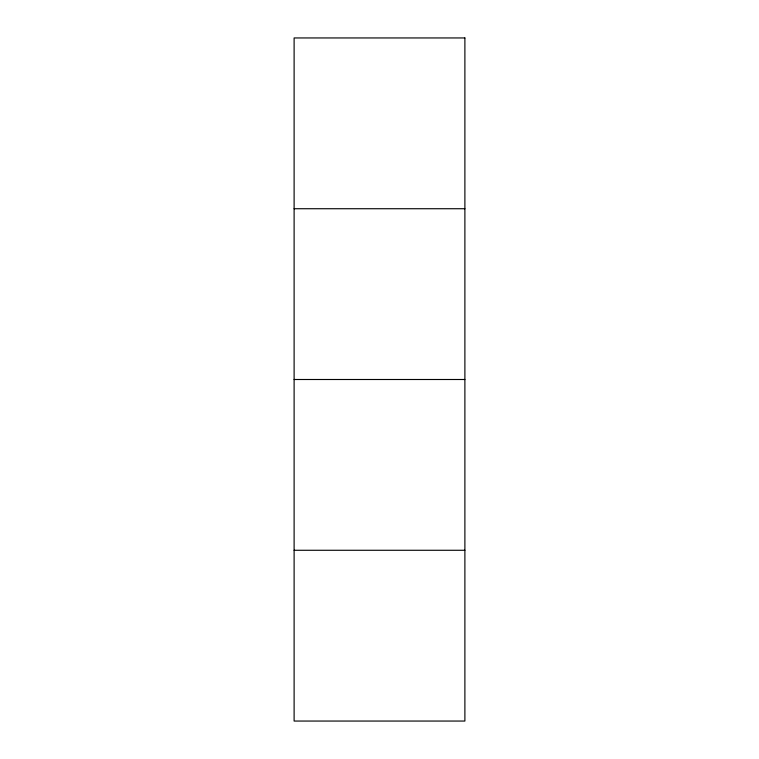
<?xml version="1.0" encoding="UTF-8"?>
<svg xmlns="http://www.w3.org/2000/svg" width="759" height="759" viewBox="0 0 759 759"><rect width="100%" height="100%" fill="white"/><g stroke="black" fill="none" stroke-linecap="round" stroke-linejoin="round"><path stroke-width="1.14" d="M294.113 208.725L464.887 208.725M294.113 379.5L464.887 379.5M294.113 550.275L464.887 550.275M464.887 37.95L294.113 37.95L294.113 721.05L464.887 721.05L464.887 37.95"/></g></svg>
